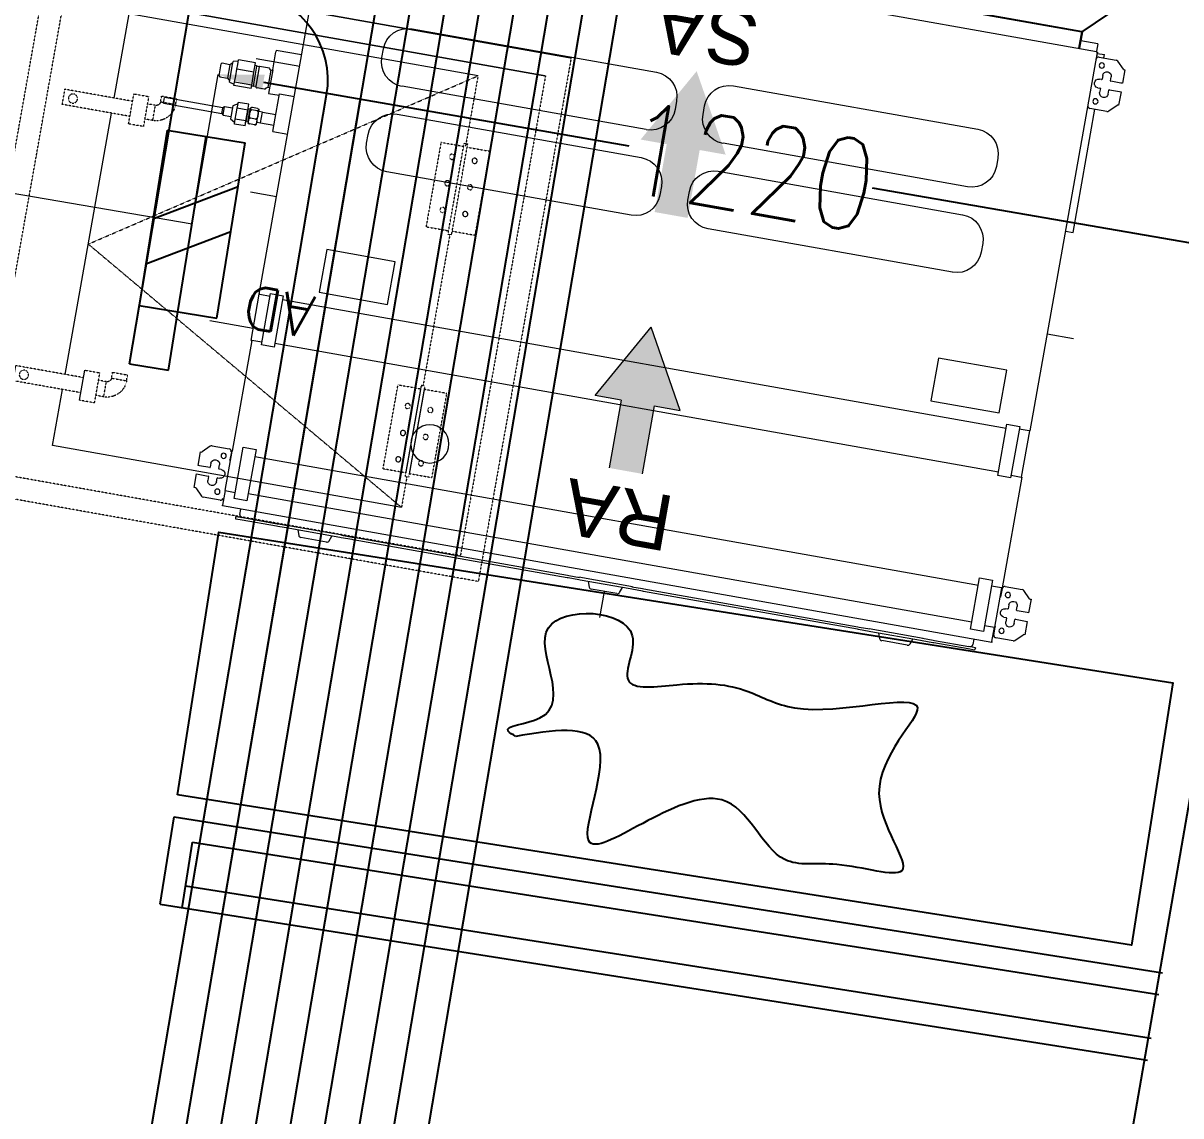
# Model space of a CAD drawing. Extents: x -678889171 to 586587, y -792238163 to 335485.
# Drawn here: x 44681 to 45988, y 39014 to 40247 of the extents above; entities that cross this region are included whole.
import ezdxf
from ezdxf.enums import TextEntityAlignment as Align

# ---------------------------------------------------------------- set-up
doc = ezdxf.new("R2010")
doc.units = 0
doc.header["$MEASUREMENT"] = 0
doc.linetypes.add('HIDDEN', pattern=[0.375, 0.25, -0.125])
doc.layers.get('0').update_dxf_attribs({"color": 8})
doc.layers.get('Defpoints').update_dxf_attribs({"color": 252})
for name, color, linetype in [('1', 8, 'Continuous'), ('9TH-FURN$0$XR-A-TYP-7-8-9-10$0$XREF_1BR$0$I-FURN', 252, 'Continuous'), ('9TH-FURN$0$XR-A-TYP-7-8-9-10$0$XREF_2BR$0$I-WALL-IDEN', 252, 'Continuous'), ('AC-DUCT-FLEX', 50, 'Continuous'), ('E-POW-BLOCK', 4, 'Continuous'), ('E-SWIT-AIR', 6, 'Continuous'), ('loop line emped', 1, 'Continuous'), ('XR-A-9TH-FLOOR$0$A-WALL', 252, 'Continuous'), ('XR-Typ28 7th to11Th$0$A-WALL', 252, 'Continuous')]:
    doc.layers.add(name, color=color, linetype=linetype)
for name, color, linetype, lineweight in [('14- SAD FLEX', 30, 'Continuous', 0), ('2-MH TEXT', 2, 'Continuous', 0), ('Air Outlets', 8, 'Continuous', 0), ('LATS_EQ_IDU', 7, 'Continuous', 0)]:
    doc.layers.add(name, color=color, linetype=linetype, lineweight=lineweight)
doc.styles.add('LG-TEXT', font='arial.ttf')
doc.styles.add('ROMANS', font='romans.shx')
doc.styles.add('Work$0$E-M.MODUL', font='romans.shx', dxfattribs={"width": 0.8})
doc.dimstyles.new('Work$0$S-DIM', dxfattribs={"dimscale": 500, "dimtxt": 0.2065, "dimasz": 0.104, "dimexe": 0, "dimexo": 0, "dimgap": 0, "dimtad": 0, "dimdec": 0, "dimzin": 0, "dimdsep": 46, "dimtxsty": 'Work$0$E-M.MODUL', "dimcen": 0.25, "dimclrd": 5, "dimclre": 5, "dimclrt": 1, "dimadec": 0, "dimazin": 0, "dimtfac": 1, "dimtdec": 0, "dimtofl": 0, "dimtmove": 0, "dimatfit": 3, "dimfxl": 1, "dimtolj": 1, "dimtzin": 0, "dimlwe": 13, "dimarcsym": 0})

# ---------------------------------------------------------------- blocks, each defined once
blk = doc.blocks.new('*U2788')
at = {"layer": '14- SAD FLEX', "color": 0, "linetype": 'HIDDEN', "ltscale": 0.1}
for p, q in [((0, 0), (0, 600.1)), ((0, 600.1), (600.1, 600.1)), ((600.1, 600.1), (600.1, 0)), ((25, 25), (25, 575.1)), ((25, 575.1), (575.1, 575.1)), ((575.1, 575.1), (575.1, 25)), ((100, 497.9), (100, 533)), ((100, 533), (500, 302.2)), ((98, 393.3), (98, 497.9)), ((102.1, 497.9), (98, 497.9)), ((102.1, 393.3), (102.1, 497.9)), ((98, 493.8), (72, 493.8)), ((72, 493.8), (72, 397.4)), ((98, 397.4), (98, 493.8)), ((102.1, 397.4), (102.1, 493.8)), ((102.1, 493.8), (128, 493.8)), ((128, 493.8), (128, 397.4)), ((461.7, 477.4), (461.7, 442.9)), ((461.7, 477.4), (478.9, 477.4)), ((452.7, 468.8), (461.7, 468.8)), ((452.7, 468.8), (452.7, 451.5)), ((478.9, 468.8), (556.5, 468.8)), ((430.5, 446.5), (430.5, 439.8)), ((447.7, 446.5), (430.5, 446.5)), ((447.7, 446.5), (447.7, 439.8)), ((452.7, 451.5), (461.7, 451.5)), ((478.9, 451.5), (556.5, 451.5)), ((447.7, 439.8), (430.5, 439.8)), ((478.9, 442.9), (461.7, 442.9)), ((72, 397.4), (98, 397.4)), ((102.1, 393.3), (98, 393.3)), ((100, 220.4), (100, 393.3)), ((128, 397.4), (102.1, 397.4)), ((500, 302.2), (100, 38.4)), ((72, 119.8), (72, 216.3)), ((72, 216.3), (98, 216.3)), ((98, 220.4), (98, 115.8)), ((102.1, 220.4), (102.1, 115.8)), ((128, 216.3), (102.1, 216.3)), ((128, 119.8), (128, 216.3)), ((461.6, 160.7), (461.6, 126.3)), ((461.6, 160.7), (478.9, 160.7)), ((478.9, 160.7), (478.9, 126.3)), ((452.7, 152.1), (461.6, 152.1)), ((452.7, 152.1), (452.7, 134.8)), ((478.9, 152.1), (556.4, 152.1)), ((556.4, 152.1), (556.4, 134.8)), ((452.7, 134.8), (461.6, 134.8)), ((478.9, 134.8), (556.4, 134.8)), ((98, 119.8), (72, 119.8)), ((100, 38.4), (100, 119.8)), ((102.1, 119.8), (128, 119.8)), ((430.4, 129.8), (430.4, 123.2)), ((447.7, 129.8), (430.4, 129.8)), ((447.7, 123.2), (430.4, 123.2)), ((447.7, 129.8), (447.7, 123.2)), ((478.9, 126.3), (461.6, 126.3)), ((575, 25), (25, 25)), ((575.1, 25), (25, 25)), ((600, 0), (0, 0)), ((600.1, 0), (0, 0))]:
    blk.add_line(p, q, dxfattribs=at)
at = {"layer": '14- SAD FLEX', "color": 0}
for p, q in [((100, 533), (500.1, 533)), ((500.1, 533), (500.1, 468.8)), ((478.9, 477.4), (478.9, 442.9)), ((556.5, 468.8), (556.5, 451.5)), ((500.1, 451.5), (500, 152.1)), ((98, 220.4), (102.1, 220.4)), ((500, 134.8), (500, 38.4)), ((102.1, 115.8), (98, 115.8)), ((100, 38.4), (500, 38.4))]:
    blk.add_line(p, q, dxfattribs=at)
at = {"layer": '14- SAD FLEX', "color": 0, "linetype": 'HIDDEN', "ltscale": 0.1, "extrusion": (-1.424e-13, -1.03492e-17, -1)}
for centre in [(87, 480.1), (87, 449.9), (87, 419.2), (87, 163.8), (87, 133.5)]:
    blk.add_ellipse(centre, major_axis=(-0.07, 2.91), ratio=0.999999, start_param=-1.547113, end_param=4.736072, dxfattribs=at)
at = {"layer": '14- SAD FLEX', "color": 0, "extrusion": (-1.424e-13, -1.15929e-17, -1)}
for centre in [(113, 480.1), (113, 449.9)]:
    blk.add_ellipse(centre, major_axis=(-0.1, 2.91), ratio=0.999999, start_param=-1.537705593972815, end_param=4.745479713206769, dxfattribs=at)
at = {"layer": '14- SAD FLEX', "color": 0, "linetype": 'HIDDEN', "ltscale": 0.1, "extrusion": (-1.424e-13, -7.24316e-19, -1)}
blk.add_ellipse((452.7, 446.5), major_axis=(0, 22.3), ratio=0.999999, start_param=4.712047, end_param=6.282844, dxfattribs=at)
at = {"layer": '14- SAD FLEX', "color": 0, "linetype": 'HIDDEN', "ltscale": 0.1, "extrusion": (-1.424e-13, 4.4163e-18, -1)}
blk.add_ellipse((545.8, 460.1), major_axis=(0.29, 5.15), ratio=0.999999, start_param=4.656950285228202, end_param=10.94013559240779, dxfattribs=at)
at = {"layer": '14- SAD FLEX', "color": 0, "linetype": 'HIDDEN', "ltscale": 0.1, "extrusion": (-1.424e-13, -2.73922e-18, -1)}
blk.add_ellipse((452.7, 446.5), major_axis=(-0.04, 5), ratio=0.999999, start_param=-1.562211, end_param=0.008586, dxfattribs=at)
at = {"layer": '14- SAD FLEX', "color": 0, "linetype": 'HIDDEN', "ltscale": 0.1, "extrusion": (-1.424e-13, -1.15929e-17, -1)}
for centre in [(113, 419.2), (113, 194.4), (113, 163.8), (113, 133.5)]:
    blk.add_ellipse(centre, major_axis=(-0.1, 2.91), ratio=0.999999, start_param=-1.537705593972815, end_param=4.745479713206769, dxfattribs=at)
at = {"layer": '14- SAD FLEX', "color": 0, "extrusion": (-1.424e-13, -1.03492e-17, -1)}
blk.add_ellipse((87, 194.4), major_axis=(-0.07, 2.91), ratio=0.999999, start_param=-1.547113, end_param=4.736072, dxfattribs=at)
at = {"layer": '14- SAD FLEX', "color": 0, "linetype": 'HIDDEN', "ltscale": 0.1, "extrusion": (-1.424e-13, -7.31176e-19, -1)}
blk.add_ellipse((452.7, 129.8), major_axis=(0, 22.3), ratio=0.999999, start_param=4.712047, end_param=6.282844, dxfattribs=at)
at = {"layer": '14- SAD FLEX', "color": 0, "linetype": 'HIDDEN', "ltscale": 0.1, "extrusion": (-1.424e-13, 3.32278e-18, -1)}
blk.add_ellipse((545.7, 143.5), major_axis=(0.29, 5.15), ratio=0.999999, start_param=4.656950285228202, end_param=10.94013559240779, dxfattribs=at)
at = {"layer": '14- SAD FLEX', "color": 0, "linetype": 'HIDDEN', "ltscale": 0.1, "extrusion": (-1.424e-13, 7.73502e-18, -1)}
blk.add_ellipse((452.7, 129.8), major_axis=(0.09, 5), ratio=0.999999, start_param=4.694216, end_param=6.265012, dxfattribs=at)
at = {"layer": '2-MH TEXT', "color": 0, "ltscale": 0.02, "style": 'ROMANS'}
blk.add_text('AD', height=47.4, dxfattribs=at).set_placement((235.4, 316))
blk = doc.blocks.new('*U2786')
at = {"color": 0, "linetype": 'HIDDEN', "ltscale": 0.25}
for p, q in [((-9.6, -516.4), (-9.5, -1357.5)), ((40.6, -517), (40.5, -1358.1))]:
    blk.add_line(p, q, dxfattribs=at)
at = {"color": 0, "linetype": 'Continuous'}
for points in [[(-9.6, -1383.3), (15.4, -1357.5), (15.5, -516.4), (-9.6, -490.6), (-34.6, -516.5), (-34.5, -1357.5), (-9.6, -1383.3)], [(40.4, -1383.9), (65.4, -1358), (65.4, -517), (40.4, -491.2), (15.5, -516.4), (15.4, -1358.1), (40.4, -1383.9)]]:
    blk.add_lwpolyline(points, dxfattribs=at)
blk = doc.blocks.new('1PH ISOLATOR')
at = {"color": 4}
blk.add_line((824.308, 1142.35), (819.308, 1142.35), dxfattribs=at)
at = {"layer": 'E-SWIT-AIR'}
for p, q in [((824.308, 1143.462), (819.308, 1143.462)), ((819.308, 1141.239), (819.308, 1143.462)), ((824.308, 1141.239), (824.308, 1143.462)), ((825.975, 1142.35), (824.308, 1142.35)), ((825.975, 1141.239), (825.975, 1142.35)), ((819.308, 1141.239), (824.308, 1141.239))]:
    blk.add_line(p, q, dxfattribs=at)
at = {"layer": 'E-SWIT-AIR', "color": 3}
for p, q in [((820.563, 1143.462), (821.847, 1141.239)), ((821.847, 1143.462), (823.13, 1141.239))]:
    blk.add_line(p, q, dxfattribs=at)
blk = doc.blocks.new('LATS_IDU_MIDDLE_STATIC_M1')
at = {"layer": 'LATS_EQ_IDU', "ltscale": 0.5, "true_color": 0x636466}
for points in [[(-19.2, 220), (18.6, 220), (18.6, 142.2), (48.4, 142.2), (-0.3, 55.2), (-49.1, 142.2), (-19.2, 142.2)], [(18.5, -73.3), (-19.3, -73.3), (-19.3, -151.1), (-49.1, -151.1), (-0.4, -238.1), (48.4, -151.1), (18.5, -151.1)]]:
    blk.add_hatch(color=251, dxfattribs=at).paths.add_polyline_path(points)
at = {"layer": 'LATS_EQ_IDU', "color": 251, "true_color": 0x636466}
for p, q in [((-0.3, 358.1), (-0.3, 388.1)), ((-350.5, 356.2), (-352.6, 350.3)), ((-347.7, 358.1), (-318.3, 358.1)), ((-313.4, 350.3), (-315.6, 356.2)), ((-17.5, 356.2), (-19.6, 350.3)), ((-14.7, 358.1), (14.6, 358.1)), ((19.6, 350.3), (17.4, 356.2)), ((315.5, 356.2), (313.3, 350.3)), ((318.2, 358.1), (347.6, 358.1)), ((352.5, 350.3), (350.4, 356.2)), ((-424, 347.4), (-423.5, 350.3)), ((-424, 347.4), (-416.2, 347.4)), ((-423.5, 350.3), (-416.2, 350.3)), ((-420.3, 344.4), (-420.5, 344.4)), ((-420.5, 338.3), (-420.5, 344.4)), ((-416.2, 350.3), (-376.8, 350.3)), ((-376.8, 347.4), (-416.2, 347.4)), ((-376.8, 350.3), (-375.6, 350.3)), ((-375.3, 347.4), (-376.8, 347.4)), ((-375.6, 350.3), (-363.3, 350.3)), ((-363.1, 347.4), (-375.3, 347.4)), ((-363.8, 347.4), (-302.2, 347.4)), ((-363.3, 350.3), (-361.6, 350.3)), ((-361.6, 350.3), (-304.4, 350.3)), ((-304.4, 350.3), (-302.7, 350.3)), ((-290.7, 347.4), (-302.9, 347.4)), ((-302.7, 350.3), (-290.4, 350.3)), ((-289.2, 347.4), (-290.7, 347.4)), ((-290.4, 350.3), (-289.2, 350.3)), ((-289.2, 350.3), (-43.8, 350.3)), ((-43.8, 347.4), (-289.2, 347.4)), ((-43.8, 350.3), (-42.6, 350.3)), ((-42.3, 347.4), (-43.8, 347.4)), ((-42.6, 350.3), (-30.4, 350.3)), ((-30.1, 347.4), (-42.3, 347.4)), ((-30.8, 347.4), (30.7, 347.4)), ((-30.4, 350.3), (-28.7, 350.3)), ((-28.7, 350.3), (28.6, 350.3)), ((28.6, 350.3), (30.3, 350.3)), ((42.2, 347.4), (30, 347.4)), ((30.3, 350.3), (42.5, 350.3)), ((43.7, 347.4), (42.2, 347.4)), ((42.5, 350.3), (43.7, 350.3)), ((43.7, 350.3), (289.1, 350.3)), ((289.1, 347.4), (43.7, 347.4)), ((289.1, 350.3), (290.3, 350.3)), ((290.6, 347.4), (289.1, 347.4)), ((290.3, 350.3), (302.6, 350.3)), ((302.8, 347.4), (290.6, 347.4)), ((302.1, 347.4), (363.7, 347.4)), ((302.6, 350.3), (304.3, 350.3)), ((304.3, 350.3), (361.5, 350.3)), ((361.5, 350.3), (363.2, 350.3)), ((375.2, 347.4), (363, 347.4)), ((363.2, 350.3), (375.5, 350.3)), ((376.7, 347.4), (375.2, 347.4)), ((375.5, 350.3), (376.7, 350.3)), ((376.7, 350.3), (416.1, 350.3)), ((416.1, 347.4), (376.7, 347.4)), ((416.1, 350.3), (423.4, 350.3)), ((423.9, 347.4), (416.1, 347.4)), ((420.2, 338.5), (420.2, 344.4)), ((423.4, 350.3), (423.9, 347.4)), ((-466.4, 331.6), (-474.3, 323.7)), ((-464.3, 332.5), (-444.8, 332.5)), ((-441.8, 329.5), (-441.8, 320.9)), ((-441, 338.3), (-440.9, 338.3)), ((-441, 337.6), (-441, 338.3)), ((-441, 337.4), (-441, 337.6)), ((-441, 337.4), (-441, 320.9)), ((-440.9, 338.3), (440.8, 338.3)), ((-429.5, 269), (-429.5, 327.8)), ((-429.5, 327.8), (-414.8, 327.8)), ((-414.8, 327.8), (-414.8, 269)), ((414.7, 269), (414.7, 327.8)), ((414.7, 327.8), (429.4, 327.8)), ((420.2, 338.5), (420.2, 338.3)), ((429.4, 327.8), (429.4, 269)), ((440.8, 338.3), (441, 338.3)), ((441, 338.3), (441, 337.6)), ((441, 337.6), (441, 337.4)), ((441, 320.9), (441, 337.4)), ((444.7, 332.5), (464.2, 332.5)), ((474.2, 323.7), (466.3, 331.6)), ((-476.1, 323.5), (-474.6, 323.5)), ((-476.1, 308), (-476.1, 323.5)), ((-474.6, 323.5), (-474.3, 323.7)), ((-441.8, 320.9), (-441.8, 320.2)), ((-441, 319.7), (-441.3, 319.7)), ((-441, 275.8), (-441, 320.9)), ((-429.5, 320.9), (-441, 320.9)), ((414.7, 319.5), (-414.8, 319.5)), ((441, 320.9), (429.4, 320.9)), ((441, 320.9), (441, 275.8)), ((474.2, 323.7), (474.5, 323.5)), ((474.5, 323.5), (476, 323.5)), ((476, 323.5), (476, 308)), ((-474.3, 308), (-476.1, 308)), ((-462.8, 308), (-474.3, 308)), ((-462.3, 312.9), (-462.3, 308.5)), ((-452.5, 308.5), (-452.5, 312.9)), ((-449.6, 308), (-452, 308)), ((451.9, 308), (449.5, 308)), ((452.4, 312.9), (452.4, 308.5)), ((462.2, 308.5), (462.2, 312.9)), ((474.2, 308), (462.7, 308)), ((476, 308), (474.2, 308)), ((-476.1, 298.2), (-474.3, 298.2)), ((-476.1, 282.7), (-476.1, 298.2)), ((-474.3, 298.2), (-462.8, 298.2)), ((-462.3, 297.7), (-462.3, 293.3)), ((-452.5, 293.3), (-452.5, 297.7)), ((-452, 298.2), (-449.6, 298.2)), ((449.5, 298.2), (451.9, 298.2)), ((452.4, 297.7), (452.4, 293.3)), ((462.2, 293.3), (462.2, 297.7)), ((462.7, 298.2), (474.2, 298.2)), ((474.2, 298.2), (476, 298.2)), ((476, 298.2), (476, 282.7)), ((-474.6, 282.7), (-476.1, 282.7)), ((-474.3, 282.4), (-474.6, 282.7)), ((-474.3, 282.4), (-466.4, 274.5)), ((-441.8, 276.6), (-441.8, 285.9)), ((-441.8, 275.8), (-441, 275.8)), ((-441.8, 148.8), (-441.8, 275.8)), ((-441, 286.4), (-441.3, 286.4)), ((-441, 275.8), (-429.5, 275.8)), ((414.7, 277.3), (-414.8, 277.3)), ((441, 286.4), (441.2, 286.4)), ((441, 148.8), (441, 275.8)), ((441.7, 276.6), (441.7, 285.9)), ((466.3, 274.5), (474.2, 282.4)), ((474.5, 282.7), (474.2, 282.4)), ((476, 282.7), (474.5, 282.7)), ((-444.8, 273.7), (-464.3, 273.7)), ((-414.8, 269), (-429.5, 269)), ((429.4, 269), (414.7, 269)), ((464.2, 273.7), (444.7, 273.7)), ((-441, 148.8), (-441.8, 148.8)), ((-441.6, 148.8), (-441.6, 95.9)), ((-429.5, 148.8), (-441, 148.8)), ((-429.5, 93), (-429.5, 151.8)), ((-429.5, 151.8), (-414.8, 151.8)), ((-414.8, 151.8), (-414.8, 93)), ((414.7, 147.4), (-414.8, 147.4)), ((414.7, 151.8), (429.4, 151.8)), ((414.7, 93), (414.7, 151.8)), ((429.4, 151.8), (429.4, 93)), ((429.4, 148.8), (441, 148.8)), ((441.7, 148.8), (441, 148.8)), ((441.7, 148.8), (441.7, 95.9)), ((491.7, 134.9), (441.7, 134.9)), ((-441.8, 95.9), (-441, 95.9)), ((-441.8, -338), (-441.8, 95.9)), ((-441, 95.9), (-429.5, 95.9)), ((-414.8, 93), (-429.5, 93)), ((414.7, 97.3), (-414.8, 97.3)), ((429.4, 93), (414.7, 93)), ((441, 95.9), (429.4, 95.9)), ((441, 95.9), (441.7, 95.9)), ((441.7, 95.9), (441.7, -338)), ((-325.6, 82), (-404, 82)), ((-404, 82), (-404, 33)), ((-325.6, 33), (-325.6, 82)), ((375.6, 82), (297.2, 82)), ((297.2, 82), (297.2, 33)), ((375.6, 33), (375.6, 82)), ((-404, 33), (-325.6, 33)), ((297.2, 33), (375.6, 33)), ((-441.8, -15.5), (-471.8, -15.5)), ((441.7, -15.5), (471.7, -15.5)), ((-324.2, -65.2), (-44.1, -65.2)), ((44.1, -65.2), (324.1, -65.2)), ((458.8, -87.4), (441.7, -87.4)), ((458.8, -87.4), (458.8, -109.3)), ((480.4, -91.3), (486.2, -91.3)), ((490.7, -88.2), (490.7, -93.9)), ((490.7, -88.2), (502.9, -88.2)), ((502.9, -88.2), (502.9, -91.1)), ((508.3, -93.3), (502.9, -89.9)), ((502.9, -91.1), (502.9, -93.9)), ((-352.3, -103), (-352.3, -93.2)), ((-16.1, -93.2), (-16.1, -103)), ((16, -103), (16, -93.2)), ((352.2, -93.2), (352.2, -103)), ((474, -94.6), (458.8, -94.6)), ((474, -94.6), (474, -106.8)), ((478.4, -94.6), (474, -94.6)), ((478.4, -93), (478.4, -105.9)), ((480.4, -97.9), (486.2, -97.9)), ((488.2, -93), (488.2, -105.9)), ((490.2, -93.4), (488.2, -93.4)), ((490.7, -92.9), (490.2, -93.4)), ((490.2, -93.4), (490.2, -108)), ((490.7, -93.9), (502.9, -93.9)), ((490.7, -93.9), (490.7, -106.3)), ((502.9, -93.9), (502.9, -100.1)), ((502.9, -100.1), (502.9, -106.3)), ((508.3, -108), (508.3, -93.3)), ((517.3, -96), (508.3, -96)), ((517.3, -96), (517.3, -98.9)), ((518.9, -97.6), (517.3, -96)), ((517.3, -98.9), (517.3, -105.3)), ((517.3, -105.3), (518.9, -103.8)), ((518.9, -97.6), (518.9, -99.5)), ((585.9, -97.6), (518.9, -97.6)), ((518.9, -99.5), (518.9, -103.8)), ((518.9, -103.8), (585.9, -103.8)), ((585.9, -97.6), (585.9, -99.5)), ((585.9, -99.5), (585.9, -103.8)), ((474, -106.8), (458.8, -106.8)), ((458.8, -109.3), (458.8, -130.7)), ((474, -106.8), (478.4, -106.8)), ((478.4, -105.9), (478.4, -108.3)), ((480.4, -107.3), (486.2, -107.3)), ((480.4, -110), (486.2, -110)), ((488.2, -105.9), (488.2, -108.3)), ((488.2, -108), (490.2, -108)), ((490.2, -108), (490.7, -108.5)), ((490.7, -106.3), (490.7, -113.1)), ((490.7, -106.3), (502.9, -106.3)), ((490.7, -113.1), (502.9, -113.1)), ((502.9, -106.3), (502.9, -109.7)), ((502.9, -111.5), (508.3, -108)), ((502.9, -109.7), (502.9, -113.1)), ((508.3, -105.3), (517.3, -105.3)), ((471, -129), (458.8, -129)), ((471, -155.9), (471, -129)), ((-450.5, -133), (-450.5, -274.3)), ((-441.8, -133), (-450.5, -133)), ((-44.1, -131.1), (-324.2, -131.1)), ((324.1, -131.1), (44.1, -131.1)), ((458.8, -130.7), (441.7, -130.7)), ((473, -135.8), (471, -135.8)), ((474.9, -134.2), (473, -135.8)), ((473, -155.4), (473, -135.8)), ((474.9, -134.4), (474.9, -134.2)), ((476.9, -132.9), (484.7, -132.9)), ((486.7, -156.5), (486.7, -134.4)), ((489.2, -134.4), (486.7, -134.4)), ((489.7, -133.9), (489.2, -134.4)), ((489.7, -157), (489.7, -133.9)), ((491.4, -133.9), (489.7, -133.9)), ((491.4, -130.9), (491.4, -134.8)), ((491.4, -130.9), (511, -130.9)), ((491.4, -134.8), (511, -134.8)), ((491.4, -134.8), (491.4, -149.6)), ((511, -130.9), (511, -132.8)), ((516.8, -133.9), (511, -132.4)), ((511, -132.8), (511, -134.8)), ((511, -134.8), (511, -142.2)), ((511, -142.2), (511, -149.6)), ((516.8, -133.9), (516.8, -153.9)), ((517.8, -136.1), (516.8, -136.1)), ((519.6, -137.9), (517.8, -136.1)), ((519.6, -153.3), (519.6, -137.9)), ((528.6, -137.9), (519.6, -137.9)), ((529.4, -138.8), (528.6, -137.9)), ((529.4, -138.8), (529.4, -152.4)), ((471, -155.4), (473, -155.4)), ((471, -155.9), (471, -176.8)), ((473, -155.4), (474.9, -157)), ((486.7, -156.8), (489.2, -156.8)), ((489.2, -156.8), (489.2, -156.5)), ((489.2, -156.8), (489.7, -157.3)), ((491.4, -149.6), (491.4, -160.4)), ((491.4, -149.6), (511, -149.6)), ((511, -149.6), (511, -155)), ((511, -155), (511, -160.4)), ((516.8, -153.9), (516.8, -157.4)), ((516.8, -155.1), (517.8, -155.1)), ((517.8, -155.1), (519.6, -153.3)), ((519.6, -153.3), (528.6, -153.3)), ((528.6, -153.3), (529.4, -152.4)), ((-324.2, -163.2), (-44.1, -163.2)), ((44.1, -163.2), (324.1, -163.2)), ((441.7, -165.1), (491.7, -165.1)), ((486.5, -157.5), (475.1, -157.5)), ((489.7, -157.3), (489.7, -157)), ((489.7, -157.3), (491.4, -157.3)), ((491.4, -160.4), (511, -160.4)), ((511, -158.8), (516.8, -157.4)), ((441.9, -178.2), (471, -178.2)), ((471, -178.2), (471, -176.8)), ((-352.3, -201), (-352.3, -191.2)), ((-16.1, -191.2), (-16.1, -201)), ((16, -201), (16, -191.2)), ((352.2, -191.2), (352.2, -201)), ((-44.1, -229.1), (-324.2, -229.1)), ((324.1, -229.1), (44.1, -229.1)), ((-464.3, -274.3), (-444.8, -274.3)), ((-476.1, -283.4), (-474.6, -283.4)), ((-476.1, -298.8), (-476.1, -283.4)), ((-474.6, -283.4), (-474.3, -283.1)), ((-466.4, -275.2), (-474.3, -283.1)), ((-474.3, -298.8), (-476.1, -298.8)), ((-462.8, -298.8), (-474.3, -298.8)), ((-462.3, -293.9), (-462.3, -298.4)), ((-452.5, -298.4), (-452.5, -293.9)), ((-449.6, -298.8), (-452, -298.8)), ((-476.1, -308.6), (-474.3, -308.6)), ((-476.1, -324.1), (-476.1, -308.6)), ((-474.3, -308.6), (-462.8, -308.6)), ((-462.3, -309.1), (-462.3, -313.5)), ((-452.5, -313.5), (-452.5, -309.1)), ((-452, -308.6), (-449.6, -308.6)), ((-474.6, -324.1), (-476.1, -324.1)), ((-474.3, -324.4), (-474.6, -324.1)), ((-474.3, -324.4), (-466.4, -332.3)), ((-444.8, -333.1), (-464.3, -333.1)), ((-450.5, -333.1), (-450.5, -336.9)), ((-442, -336.9), (-450.5, -336.9)), ((-442, -338.2), (-442, -331.3)), ((-441, -338.2), (-442, -338.2)), ((-441, -338), (-441.8, -338)), ((-441, -338.2), (-441, -338)), ((-441, -338), (-440.9, -338)), ((-441, -338.2), (-440.9, -338.2)), ((-441, -339), (-441, -338.2)), ((-440.9, -339), (-441, -339)), ((-440.9, -338.2), (-440.9, -338)), ((-440.9, -339), (-440.9, -338.2)), ((440.8, -339), (-440.9, -339)), ((-440.7, -347.7), (-440.7, -339)), ((-421.4, -357.8), (-421.4, -339)), ((-420.3, -357.6), (-420.3, -339)), ((-440.7, -347.7), (-421.4, -347.7)), ((-420.5, -357.8), (-421.4, -357.8)), ((-419.7, -357.8), (-420.5, -357.8)), ((419.6, -357.6), (-420.3, -357.6)), ((-419.7, -357.6), (-419.7, -357.8))]:
    blk.add_line(p, q, dxfattribs=at)
at = {"layer": 'LATS_EQ_IDU', "color": 251, "ltscale": 0.5, "true_color": 0x636466}
for p, q in [((-19.2, 142.2), (-19.2, 220)), ((-19.2, 142.2), (-19.2, 220)), ((18.6, 142.2), (18.6, 220)), ((18.6, 142.2), (18.6, 220)), ((-19.2, 142.2), (-49.1, 142.2)), ((-19.2, 142.2), (-49.1, 142.2)), ((-49.1, 142.2), (-0.3, 55.2)), ((-49.1, 142.2), (-0.3, 55.2)), ((48.4, 142.2), (-0.3, 55.2)), ((48.4, 142.2), (-0.3, 55.2)), ((18.6, 142.2), (48.4, 142.2)), ((18.6, 142.2), (48.4, 142.2))]:
    blk.add_line(p, q, dxfattribs=at)
at = {"layer": 'LATS_EQ_IDU', "color": 251, "true_color": 0x636466, "extrusion": (0, -3.15544e-30, -1)}
for centre, radius in [((449.6, 323.6), 2.94), ((-449.5, 323.6), 2.94), ((449.6, 282.5), 2.94), ((-449.5, 282.5), 2.94), ((-222.7, 228.6), 21.6), ((449.6, -283.2), 2.94), ((449.6, -324.3), 2.94)]:
    blk.add_circle(centre, radius, dxfattribs=at)
at = {"layer": 'LATS_EQ_IDU', "color": 251, "true_color": 0x636466}
for centre, radius, start, end in [((-347.7, 355.2), 2.94, 90, 160), ((-318.3, 355.2), 2.94, 20, 90), ((-14.7, 355.2), 2.94, 90, 160), ((14.6, 355.2), 2.94, 20, 90), ((318.2, 355.2), 2.94, 90, 160), ((347.6, 355.2), 2.94, 20, 90), ((-417.3, 344.4), 2.94, 90, 180), ((417.2, 344.4), 2.94, 0, 90), ((-464.3, 329.5), 2.94, 90, 135), ((-444.8, 329.5), 2.94, 0, 90), ((444.7, 329.5), 2.94, 90, 180), ((464.2, 329.5), 2.94, 45, 90), ((-462.8, 308.5), 0.49, 270, 0), ((-452, 308.5), 0.49, 180, 270), ((451.9, 308.5), 0.49, 270, 0), ((462.7, 308.5), 0.49, 180, 270), ((-462.8, 297.7), 0.49, 0, 90), ((-452, 297.7), 0.49, 90, 180), ((451.9, 297.7), 0.49, 0, 90), ((462.7, 297.7), 0.49, 90, 180), ((-464.3, 276.6), 2.94, 225, 270), ((-444.8, 276.6), 2.94, 270, 0), ((444.7, 276.6), 2.94, 180, 270), ((464.2, 276.6), 2.94, 270, 315), ((480.4, -93), 1.96, 146.8632, 180), ((486.2, -93), 1.96, 0, 33.2645), ((480.4, -108.3), 1.96, 180, 213.2645), ((486.2, -108.3), 1.96, 326.8632, 0), ((476.9, -134.6), 1.96, 155.1213, 169.6165), ((484.7, -134.6), 1.96, 17.552, 24.9684), ((484.7, -134.6), 1.96, 0, 7.0247), ((484.7, -156.7), 1.96, 335.1213, 0), ((476.9, -156.7), 1.96, 190.3835, 204.9684), ((-464.3, -277.3), 2.94, 90, 135), ((-444.8, -277.3), 2.94, 0, 90), ((-462.8, -298.4), 0.49, 270, 0), ((-452, -298.4), 0.49, 180, 270), ((-462.8, -309.1), 0.49, 0, 90), ((-452, -309.1), 0.49, 90, 180), ((-464.3, -330.2), 2.94, 225, 270), ((-444.8, -330.2), 2.94, 270, 0)]:
    blk.add_arc(centre, radius, start, end, dxfattribs=at)
at = {"layer": 'LATS_EQ_IDU', "color": 251, "true_color": 0x636466, "extrusion": (0, -3.15544e-30, -1)}
for centre, radius, start, end in [((457.4, 312.9), 4.9, 0, 180), ((441.3, 320.2), 0.49, 270, 0), ((-457.3, 312.9), 4.9, 0, 180), ((449.6, 303.1), 4.9, 90, 270), ((-449.5, 303.1), 4.9, 270, 90), ((457.4, 293.3), 4.9, 180, 0), ((-457.3, 293.3), 4.9, 180, 0), ((441.3, 285.9), 0.49, 0, 90), ((-441.2, 285.9), 0.49, 90, 180), ((324.2, -93.2), 28.1, 0, 90), ((44.1, -93.2), 28.1, 90, 180), ((-44.1, -93.2), 28.1, 0, 90), ((-324.1, -93.2), 28.1, 90, 180), ((324.2, -103), 28.1, 270, 0), ((44.1, -103), 28.1, 180, 270), ((-44.1, -103), 28.1, 270, 0), ((-324.1, -103), 28.1, 180, 270), ((324.2, -191.2), 28.1, 0, 90), ((44.1, -191.2), 28.1, 90, 180), ((-44.1, -191.2), 28.1, 0, 90), ((-324.1, -191.2), 28.1, 90, 180), ((324.2, -201), 28.1, 270, 0), ((44.1, -201), 28.1, 180, 270), ((-44.1, -201), 28.1, 270, 0), ((-324.1, -201), 28.1, 180, 270), ((457.4, -293.9), 4.9, 0, 180), ((449.6, -303.7), 4.9, 90, 270), ((457.4, -313.5), 4.9, 180, 0)]:
    blk.add_arc(centre, radius, start, end, dxfattribs=at)
at = {"layer": 'LATS_EQ_IDU', "color": 251, "true_color": 0x636466}
for points, knots in [([(480.4, -97.9), (479.9, -97.9), (479.5, -97.7), (479, -97.2), (478.9, -96.8), (478.6, -95.9), (478.5, -95.3), (478.5, -94), (478.6, -93.3), (478.9, -92.4), (479, -92.1), (479.5, -91.6), (479.9, -91.3), (480.4, -91.3)], [0, 0, 0, 0, 0.125, 0.125, 0.25, 0.25, 0.5, 0.5, 0.75, 0.75, 0.875, 0.875, 1, 1, 1, 1]), ([(480.4, -91.3), (479.9, -91.3), (479.5, -91.4), (479, -91.6), (478.9, -91.8), (478.7, -91.9), (478.7, -92), (478.7, -92)], [0, 0, 0, 0, 0.455633, 0.455633, 0.911267, 0.911267, 1, 1, 1, 1]), ([(486.2, -91.3), (486.7, -91.3), (487.1, -91.4), (487.6, -91.6), (487.8, -91.8), (487.9, -91.9), (487.9, -92), (487.9, -92)], [0, 0, 0, 0, 0.455763, 0.455763, 0.911527, 0.911527, 1, 1, 1, 1]), ([(486.2, -97.9), (486.7, -97.9), (487.1, -97.7), (487.6, -97.2), (487.8, -96.8), (488.1, -95.9), (488.1, -95.3), (488.1, -94), (488.1, -93.3), (487.8, -92.4), (487.6, -92.1), (487.1, -91.6), (486.7, -91.3), (486.2, -91.3)], [0, 0, 0, 0, 0.125, 0.125, 0.25, 0.25, 0.5, 0.5, 0.75, 0.75, 0.875, 0.875, 1, 1, 1, 1]), ([(480.4, -107.3), (479.9, -107.3), (479.5, -106.9), (479, -106.2), (478.9, -105.7), (478.6, -104.4), (478.5, -103.5), (478.5, -101.7), (478.6, -100.8), (478.9, -99.5), (479, -99), (479.5, -98.3), (479.9, -97.9), (480.4, -97.9)], [0, 0, 0, 0, 0.125, 0.125, 0.25, 0.25, 0.5, 0.5, 0.75, 0.75, 0.875, 0.875, 1, 1, 1, 1]), ([(486.2, -107.3), (486.7, -107.3), (487.1, -106.9), (487.6, -106.2), (487.8, -105.7), (488.1, -104.4), (488.1, -103.5), (488.1, -101.7), (488.1, -100.8), (487.8, -99.5), (487.6, -99), (487.1, -98.3), (486.7, -97.9), (486.2, -97.9)], [0, 0, 0, 0, 0.125, 0.125, 0.25, 0.25, 0.5, 0.5, 0.75, 0.75, 0.875, 0.875, 1, 1, 1, 1]), ([(480.4, -110), (479.9, -110), (479.5, -109.9), (479, -109.7), (478.9, -109.6), (478.6, -109.2), (478.5, -108.9), (478.5, -108.4), (478.6, -108.1), (478.9, -107.7), (479, -107.6), (479.5, -107.4), (479.9, -107.3), (480.4, -107.3)], [0, 0, 0, 0, 0.125, 0.125, 0.25, 0.25, 0.5, 0.5, 0.75, 0.75, 0.875, 0.875, 1, 1, 1, 1]), ([(486.2, -110), (486.7, -110), (487.1, -109.9), (487.6, -109.7), (487.8, -109.6), (488.1, -109.2), (488.1, -108.9), (488.1, -108.4), (488.1, -108.1), (487.8, -107.7), (487.6, -107.6), (487.1, -107.4), (486.7, -107.3), (486.2, -107.3)], [0, 0, 0, 0, 0.125, 0.125, 0.25, 0.25, 0.5, 0.5, 0.75, 0.75, 0.875, 0.875, 1, 1, 1, 1]), ([(474.9, -134.4), (475, -134.1), (475, -133.8), (475.3, -133.4), (475.5, -133.2), (476, -133), (476.4, -132.9), (476.9, -132.9)], [0, 0, 0, 0, 0.5, 0.5, 0.75, 0.75, 1, 1, 1, 1]), ([(486.5, -133.7), (486.4, -133.6), (486.3, -133.4), (485.8, -133), (485.3, -132.9), (484.7, -132.9)], [0, 0, 0, 0, 0.491288, 0.491288, 1, 1, 1, 1])]:
    blk.add_open_spline(points, degree=3, knots=knots, dxfattribs=at)
at = {"layer": 'AC-DUCT-FLEX', "color": 251, "true_color": 0x636466, "extrusion": (-8.49824e-16, -3.701e-11, -1), "zscale": -1.000000000000003, "rotation": 269.9931127075088}
blk.add_blockref('*U2786', (937.3, -392.5, 0), dxfattribs=at)
at = {"layer": 'Air Outlets', "color": 251, "true_color": 0x636466, "extrusion": (2.55996e-11, 7.89147e-07, 1), "rotation": 4.624811842361033e-08}
blk.add_blockref('*U2788', (141.7, -228.2, -1.9), dxfattribs=at)
at = {"layer": 'E-POW-BLOCK', "xscale": 40.04552503335542, "yscale": 40.04552503335542, "zscale": 40.04552503335542, "rotation": 90.90578391495268}
blk.add_blockref('1PH ISOLATOR', (46790.8, -32151.1, -1.9), dxfattribs=at)
at = {"layer": 'LATS_EQ_IDU', "color": 251, "true_color": 0x636466, "style": 'LG-TEXT'}
for s, p in [('RA', (-0.6, 238.8)), ('SA', (-2.8, -314.8))]:
    blk.add_text(s, height=63, dxfattribs=at).set_placement(p, align=Align.CENTER)
blk = doc.blocks.new('XR-A-Ceiling-Typ29 7th to11Th')
at = {"layer": 'LATS_EQ_IDU', "color": 0, "extrusion": (3.5822e-06, -5.08173e-07, 1), "rotation": 169.9387679468753}
blk.add_blockref('LATS_IDU_MIDDLE_STATIC_M1', (48199.6, 26436.5, -1.8), dxfattribs=at)
blk = doc.blocks.new('*D3095')
at = {"layer": '1', "color": 5, "lineweight": 13, "transparency": 16777216}
for p, q in [((44871.6, 40020.3), (44900.9, 40189.2)), ((46074.1, 39811.6), (46103.4, 39980.5))]:
    blk.add_line(p, q, dxfattribs=at)
at = {"layer": '1', "color": 5, "lineweight": -2, "transparency": 16777216}
for p, q in [((44952.1, 40180.3), (45364.6, 40108.7)), ((46052.2, 39989.4), (45639.7, 40061))]:
    blk.add_line(p, q, dxfattribs=at)
at = {"layer": '1', "color": 5, "transparency": 16777216}
for points in [[(44953.6, 40188.8), (44950.6, 40171.7), (44900.9, 40189.2)], [(46053.6, 39997.9), (46050.7, 39980.9), (46103.4, 39980.5)]]:
    blk.add_solid(points, dxfattribs=at)
at = {"layer": 'Defpoints', "color": 0, "transparency": 16777216}
for p in [(44871.6, 40020.3, -3.9), (46103.4, 39980.5), (46074.1, 39811.6)]:
    blk.add_point(p, dxfattribs=at)
at = {"layer": '1', "color": 1, "transparency": 16777216, "insert": (45502.1, 40084.8), "char_height": 103.25, "attachment_point": 5, "rotation": 350.1557, "style": 'Work$0$E-M.MODUL'}
blk.add_mtext('\\A1;1220', dxfattribs=at)
blk = doc.blocks.new('*D3096')
at = {"layer": '1', "color": 5, "lineweight": 13, "transparency": 16777216}
for p, q in [((44871.6, 40020.3), (44324.5, 40113.4)), ((44553.4, 38152.2), (44006.3, 38245.3))]:
    blk.add_line(p, q, dxfattribs=at)
at = {"layer": '1', "color": 5, "lineweight": -2, "transparency": 16777216}
for p, q in [((44315.8, 40062.2), (44188.9, 39317)), ((44015.1, 38296.6), (44142, 39041.7))]:
    blk.add_line(p, q, dxfattribs=at)
at = {"layer": '1', "color": 5, "transparency": 16777216}
for points in [[(44307.2, 40063.6), (44324.3, 40060.7), (44324.5, 40113.4)], [(44006.5, 38298.1), (44023.6, 38295.2), (44006.3, 38245.3)]]:
    blk.add_solid(points, dxfattribs=at)
at = {"layer": 'Defpoints', "color": 0, "transparency": 16777216}
for p in [(44871.6, 40020.3), (44006.3, 38245.3), (44553.4, 38152.2)]:
    blk.add_point(p, dxfattribs=at)
at = {"layer": '1', "color": 1, "transparency": 16777216, "insert": (44165.4, 39179.4), "char_height": 103.25, "attachment_point": 5, "rotation": 80.3351, "style": 'Work$0$E-M.MODUL'}
blk.add_mtext('\\A1;1895', dxfattribs=at)
blk = doc.blocks.new('XR-Typ28 7th to11Th')
at = {"layer": 'XR-Typ28 7th to11Th$0$A-WALL'}
blk.add_line((48551.2, 24426.1), (48978.1, 26886.4), dxfattribs=at)

msp = doc.modelspace()

# ---------------------------------------------------------------- linework, layer by layer
at = {"color": 240, "true_color": 0xed1f24}
for p, q in [((44928.9, 38226.1), (45503.1, 41613, 0)), ((44890.9, 38232.6), (45448.4, 41520.6, 0)), ((44801.1, 39862.6, -3.9), (44941, 40687.4, 0)), ((44853, 38239), (45242.2, 40534.8, 0))]:
    msp.add_line(p, q, dxfattribs=at)
at = {"layer": '9TH-FURN$0$XR-A-TYP-7-8-9-10$0$XREF_1BR$0$I-FURN', "extrusion": (-1.4828e-08, 2.3238e-09, 1), "elevation": 0}
msp.add_lwpolyline([(44855.2, 39376.3), (44901.9, 39672.6), (45978.7, 39502.8), (45931.9, 39206.5)], close=True, dxfattribs=at)
at = {"layer": '9TH-FURN$0$XR-A-TYP-7-8-9-10$0$XREF_1BR$0$I-FURN'}
msp.add_spline([(45237, 39442.3, 0), (45329.8, 39433.4, 0), (45319.4, 39324.5, 0), (45469.6, 39370.5, 0), (45540.6, 39303.3, 0), (45599.5, 39297.7, 0), (45672.7, 39290.7, 0), (45647, 39377.9, 0), (45690.3, 39474.7, 0), (45551.6, 39474.5, 0), (45499.3, 39492.9, 0), (45419, 39500.6, 0), (45363.7, 39505.9, 0), (45368.5, 39555.9, 0), (45273.9, 39564.9, 0), (45264.2, 39463.1, 0), (45228.4, 39448.1, 0), (45237, 39442.3, 0)], degree=3, dxfattribs=at)
at = {"layer": '9TH-FURN$0$XR-A-TYP-7-8-9-10$0$XREF_2BR$0$I-WALL-IDEN', "extrusion": (-1.59727e-08, 1.34501e-09, 1)}
for p, q in [((44835.7, 39252.8, 0), (44851.3, 39351.6, 0)), ((44851.3, 39351.6, 0), (45966.9, 39175.6, 0)), ((44860.4, 39248.9, 0), (44872.1, 39323, 0)), ((44872.1, 39323, 0), (45962.7, 39151, 0)), ((44864.3, 39273.6, 0), (45954.2, 39101.7, 0)), ((44835.7, 39252.8, 0), (45949.9, 39077.1, 0))]:
    msp.add_line(p, q, dxfattribs=at)
at = {"layer": 'loop line emped', "color": 3}
for p, q in [((44815, 38245.6), (45187.5, 40442.7, 0)), ((44777.1, 38252), (45132.8, 40350.5, 0)), ((44739.1, 38258.5), (45078.2, 40258.4, 0)), ((44701.2, 38264.9), (45023.5, 40166.2, 0)), ((44739.1, 38258.5), (45061.5, 40159.8, 0))]:
    msp.add_line(p, q, dxfattribs=at)
msp.add_arc((44924.9, 40182.9, 0), 100, 350.3777, 80.3712, dxfattribs=at)

# ---------------------------------------------------------------- dimensions: what is measured, and where the dimension line sits
at = {"layer": '1', "color": 2}
dim = msp.add_aligned_dim(p1=(44871.6, 40020.3), p2=(44553.4, 38152.2), distance=-555, dimstyle='Work$0$S-DIM', dxfattribs=at)
dim.commit()
dim.dimension.update_dxf_attribs({"geometry": '*D3096', "text_midpoint": (44165.4, 39179.4)})

# ---------------------------------------------------------------- next in the draw order: block references
at = {"layer": 'XR-A-9TH-FLOOR$0$A-WALL'}
msp.add_blockref('XR-Typ28 7th to11Th', (-2800.4, 13522.1), dxfattribs=at)

# ---------------------------------------------------------------- next in the draw order: linework, layer by layer
at = {"color": 240, "true_color": 0xed1f24}
msp.add_line((44966.8, 38219.6), (46111.8, 44973.2, 0), dxfattribs=at)
at = {"layer": 'loop line emped', "color": 3}
msp.add_line((45004.8, 38213.2), (46498.7, 47025.1, 0), dxfattribs=at)

# ---------------------------------------------------------------- next in the draw order: block references
at = {"color": 240, "true_color": 0xed1f24}
msp.add_blockref('XR-A-Ceiling-Typ29 7th to11Th', (-2800.4, 13522), dxfattribs=at)

# ---------------------------------------------------------------- next in the draw order: dimensions: what is measured, and where the dimension line sits
at = {"layer": '1', "color": 2}
dim = msp.add_aligned_dim(p1=(44871.6, 40020.3, -3.9), p2=(46074.1, 39811.6), distance=171.4, dimstyle='Work$0$S-DIM', dxfattribs=at)
dim.commit()
dim.dimension.update_dxf_attribs({"geometry": '*D3095', "text_midpoint": (45502.1, 40084.8)})

doc.saveas('drawing.dxf')
